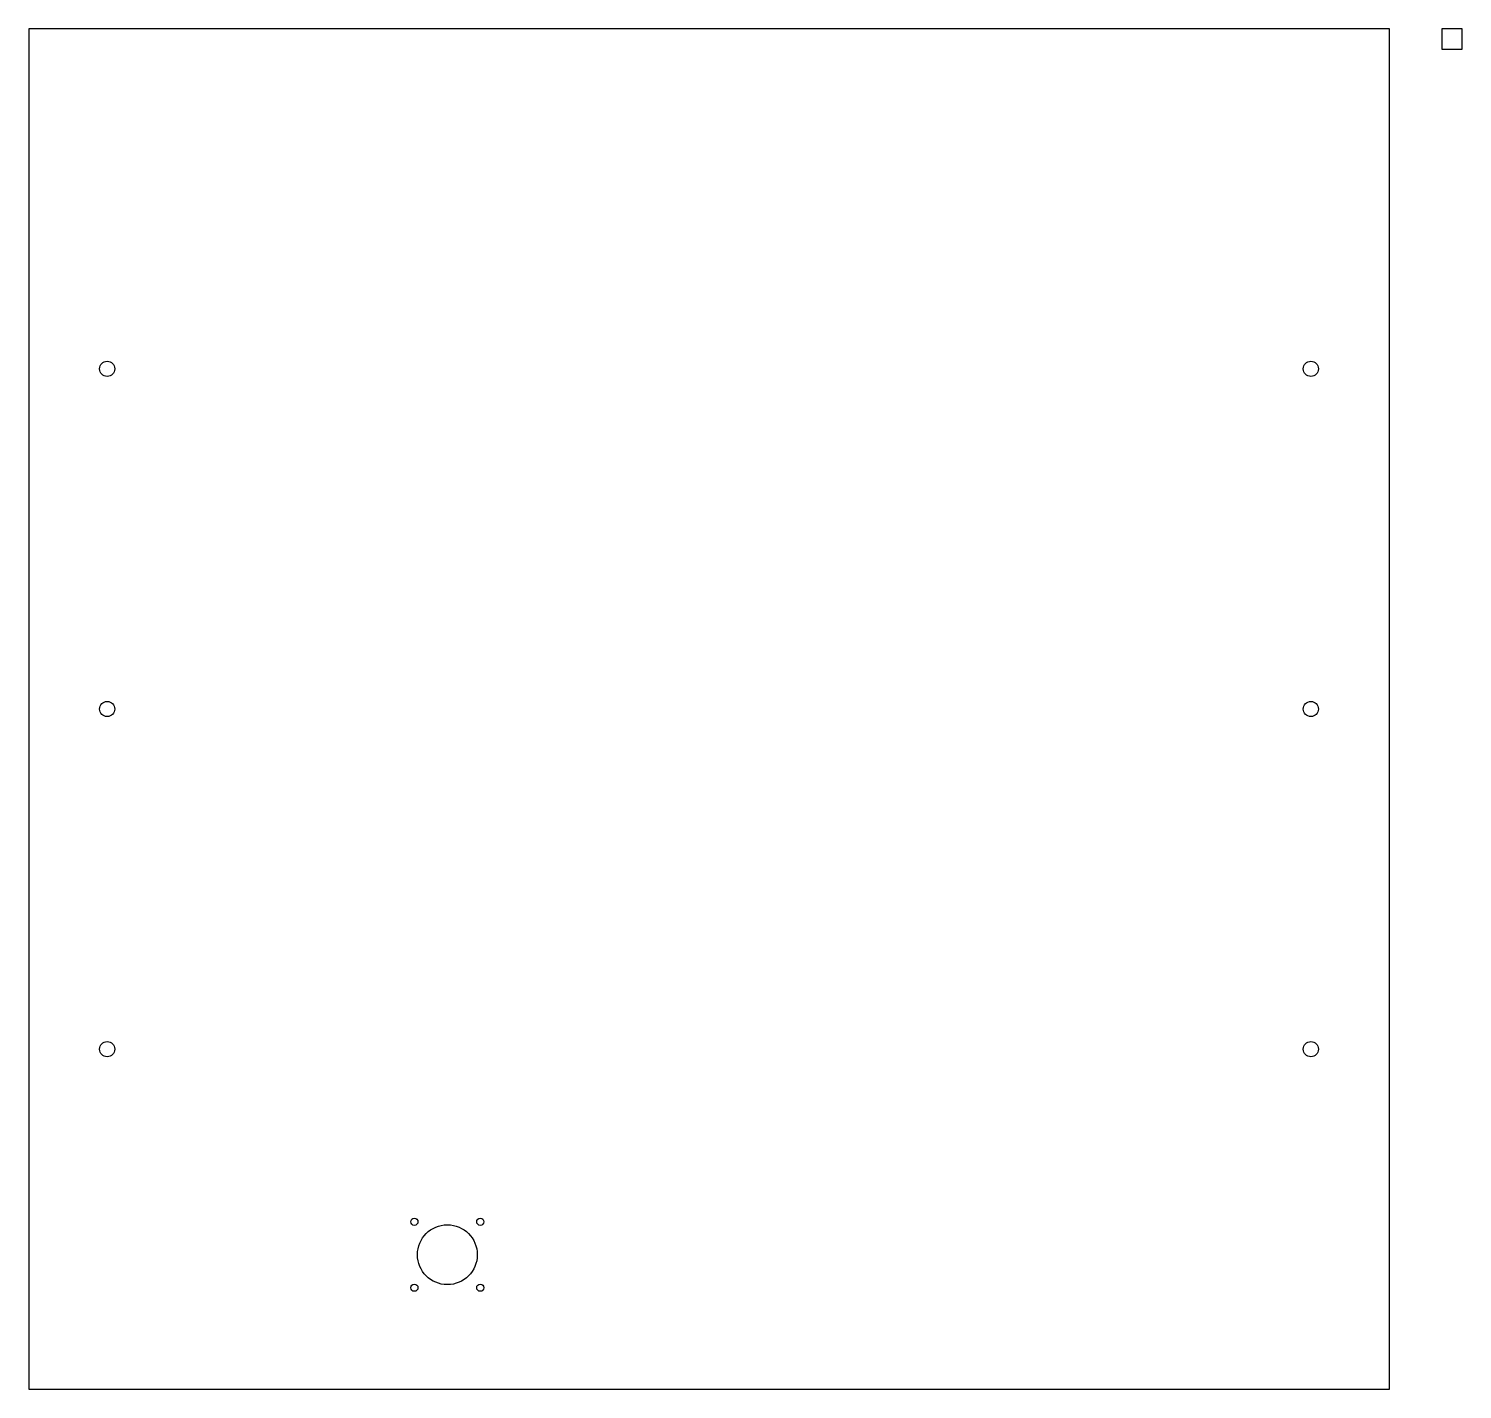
# Model space of a CAD drawing. Header units: millimetres. Extents: x -330 to 366, y -330 to 330.
import ezdxf

# ---------------------------------------------------------------- set-up
doc = ezdxf.new("R2010")
doc.units = ezdxf.units.MM
doc.layers.add('Sketch002', color=7, linetype='CONTINUOUS')

msp = doc.modelspace()

# ---------------------------------------------------------------- linework, layer by layer
at = {"layer": 'Sketch002'}
for p, q in [((-330.2, 330.2), (-330.2, -330.2)), ((330.2, 330.2), (-330.2, 330.2)), ((330.2, -330.2), (330.2, 330.2)), ((355.6, 330.2), (355.6, 320.2)), ((365.6, 330.2), (355.6, 330.2)), ((365.6, 320.2), (365.6, 330.2)), ((355.6, 320.2), (365.6, 320.2)), ((-330.2, -330.2), (330.2, -330.2))]:
    msp.add_line(p, q, dxfattribs=at)
for centre, radius in [((-292.1, 165.1), 3.68), ((292.1, 165.1), 3.68), ((-292.1, 0), 3.68), ((292.1, 0), 3.68), ((-292.1, -165.1), 3.68), ((292.1, -165.1), 3.68), ((-143, -248.87), 1.75), ((-127, -264.87), 14.53), ((-111, -248.87), 1.75), ((-143, -280.87), 1.75), ((-111, -280.87), 1.75)]:
    msp.add_circle(centre, radius, dxfattribs=at)

doc.saveas('drawing.dxf')
